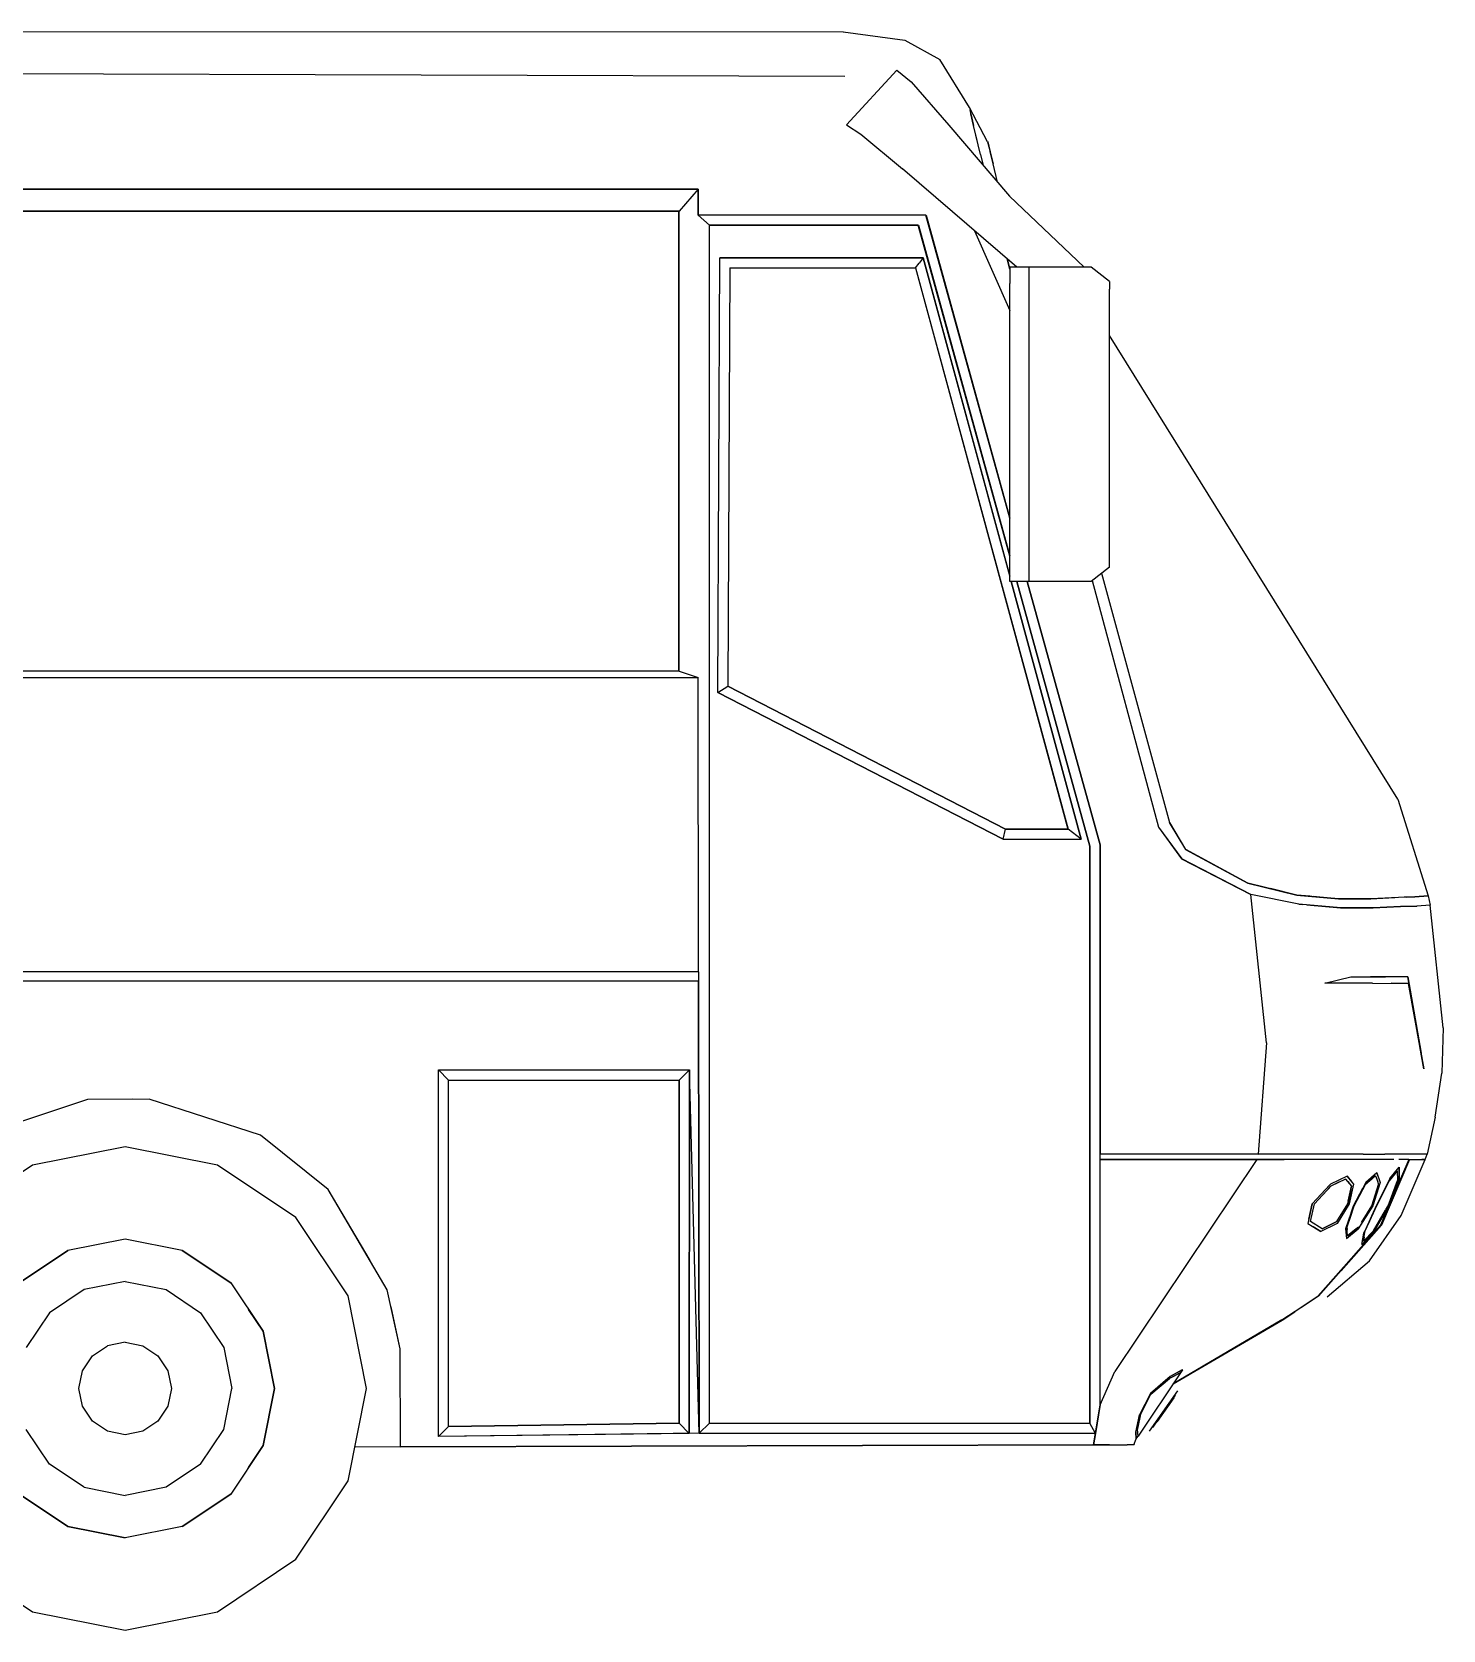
# Model space of a CAD drawing. Header units: millimetres. Extents: x 35403 to 155690, y 202798 to 276657.
# Drawn here: x 97598 to 100471, y 219072 to 222324 of the extents above; entities that cross this region are included whole.
import ezdxf

# ---------------------------------------------------------------- set-up
doc = ezdxf.new("R2010")
doc.units = ezdxf.units.MM

# ---------------------------------------------------------------- blocks, each defined once
blk = doc.blocks.new('A$C61E53524')
for p, q in [((1221.1, 3252.9), (1096, 3236)), ((1221.1, 3252.9), (7240.3, 3250.6)), ((1096, 3236), (1024.6, 3196.9)), ((964.1, 3099.2), (1024.6, 3196.9)), ((11021.4, 3192.3), (1217.7, 3163.1)), ((1112.1, 3174.9), (1083.2, 3151.4)), ((1112.1, 3174.9), (1214.4, 3063.6)), ((1083.2, 3151.4), (1006.5, 3063.5)), ((927.2, 3029.6), (964, 3099.2)), ((961.5, 3087.6), (962.8, 3093)), ((964.1, 3099.2), (962.8, 3093)), ((964, 3099.2), (963.8, 3097.9)), ((1006.5, 3063.5), (882.7, 2918.8)), ((941.8, 3003.5), (956, 3062.8)), ((948.8, 3032.7), (956, 3062.8)), ((956, 3062.8), (961.1, 3086)), ((961.1, 3086), (956, 3062.8)), ((961.1, 3086), (961.5, 3087.8)), ((961.1, 3086), (961.5, 3087.6)), ((1214.4, 3063.6), (1185.1, 3044.8)), ((927.1, 3029.6), (922.2, 3008.7)), ((927.2, 3029.6), (922.3, 3008.7)), ((927.3, 3030.4), (927.1, 3029.6)), ((1185.1, 3044.8), (1100.3, 2974.3)), ((922.3, 3008.7), (916.2, 2984.4)), ((916.2, 2984.4), (922.2, 3008.7)), ((941.8, 3003.5), (936.2, 2981.3)), ((867.8, 2774.1), (1100.3, 2974.3)), ((907, 2947.2), (916.2, 2984.4)), ((907, 2947.2), (916.2, 2984.4)), ((11601.2, 2933.1), (1516.7, 2933.1)), ((1516.7, 2933.1), (1555.5, 2887.9)), ((1516.7, 2933.1), (1516.7, 2880.2)), ((1516.7, 2880.2), (1516.7, 2933.1)), ((1516.7, 2933.1), (11601.2, 2933.1)), ((730.8, 2774.1), (882.7, 2918.8)), ((1052.6, 2880.2), (882.2, 2263.6)), ((882.2, 2263.4), (1052.7, 2880.2)), ((1052.7, 2880.2), (1052.6, 2880.2)), ((1052.7, 2880.2), (1516.7, 2880.2)), ((1493.8, 2859.6), (1516.7, 2880.2)), ((1516.7, 2880.2), (1516.7, 2880.2)), ((1555.5, 2887.9), (3111.6, 2887.9)), ((1555.5, 1951.8), (1555.5, 2887.9)), ((1555.6, 1951.8), (1555.6, 2887.9)), ((3111.6, 2887.9), (1555.6, 2887.9)), ((882.2, 2186.1), (1068.4, 2859.6)), ((1068.3, 2859.6), (882.2, 2186.3)), ((953.7, 2848.1), (882.2, 2686)), ((953.7, 2848.1), (882.2, 2686)), ((1493.9, 2859.6), (1068.3, 2859.6)), ((1068.4, 2859.6), (1493.8, 2859.6)), ((1493.8, 421.2), (1493.8, 2859.6)), ((1493.9, 2859.6), (1493.9, 421.2)), ((679.2, 2745.3), (716.4, 2774.1)), ((716.4, 2774.1), (882.2, 2774.1)), ((1073.9, 2772.7), (763.5, 1630.5)), ((1073.9, 2772.7), (763.6, 1630.5)), ((843.2, 2774.1), (843.2, 2741.2)), ((1058.3, 2793.3), (882.2, 2145.4)), ((882.2, 2145.6), (1058.2, 2793.3)), ((882.2, 2770.3), (887.5, 2791.1)), ((887.5, 2791.1), (882.2, 2770.2)), ((882.2, 2774.1), (882.2, 2741.2)), ((1058.2, 2793.3), (1472.6, 2793.3)), ((1472.6, 2793.3), (1058.3, 2793.3)), ((1058.3, 2793.3), (1066.4, 2782.6)), ((1073.9, 2772.7), (1066.4, 2782.6)), ((1452.1, 2772.7), (1073.9, 2772.7)), ((1452.1, 2772.7), (1456.1, 1921)), ((1452.1, 2772.7), (1456.1, 1921)), ((1476.6, 1908.5), (1472.6, 2793.3)), ((1476.7, 1908.5), (1472.6, 2793.3)), ((679.2, 2745.3), (679.2, 2729.3)), ((843.2, 2741.2), (843.2, 2167.6)), ((882.2, 2167.6), (882.2, 2741.2)), ((679.2, 2179.6), (679.2, 2729.3)), ((91.9, 1691.1), (679.2, 2635)), ((679.2, 2163.6), (679.2, 2179.6)), ((695.2, 2151.2), (556.8, 1643.8)), ((695.3, 2151.1), (556.8, 1643.8)), ((679.2, 2163.6), (716.4, 2134.7)), ((843.2, 2167.6), (843.2, 2134.7)), ((882.2, 2134.7), (882.2, 2167.6)), ((714.4, 2136.3), (579.5, 1634.6)), ((714.4, 2136.3), (579.6, 1634.6)), ((846.6, 2134.7), (698.4, 1598.6)), ((698.4, 1598.6), (846.6, 2134.7)), ((716.4, 2134.7), (882.2, 2134.7)), ((719, 1595.8), (868, 2134.7)), ((868, 2134.7), (719, 1595.8)), ((879.3, 2134.7), (736.6, 1609.9)), ((736.6, 1609.9), (879.3, 2134.7)), ((1555.5, 1951.8), (1516.9, 1938.9)), ((1555.5, 1951.8), (3111.6, 1951.8)), ((1555.6, 1951.8), (3111.6, 1951.8)), ((1456.1, 1921), (890.8, 1630.5)), ((890.9, 1630.5), (1456.1, 1921)), ((1476.6, 1908.5), (1456.1, 1921)), ((1515.9, 1339.7), (1516.9, 1938.9)), ((1516, 1339.7), (1516.9, 1938.9)), ((6180, 1938.9), (1516.9, 1938.9)), ((895.9, 1609.9), (1476.6, 1908.5)), ((1476.7, 1908.5), (895.9, 1609.9)), ((1403.1, 1893.8), (1403.1, 1893.7)), ((91.9, 1691.1), (30.1, 1494.3)), ((524, 1588.7), (556.8, 1643.8)), ((556.8, 1643.8), (524.1, 1588.7)), ((579.5, 1634.6), (532.1, 1569.7)), ((579.6, 1634.6), (532.2, 1569.7)), ((583.3, 1648.4), (583.3, 1648.4)), ((584.8, 1654.4), (584.9, 1654.3)), ((736.6, 1609.9), (763.5, 1630.5)), ((890.8, 1630.5), (763.5, 1630.5)), ((763.6, 1630.5), (890.9, 1630.5)), ((895.9, 1609.9), (890.8, 1630.5)), ((565.3, 1615), (565.3, 1615.1)), ((698.4, 1598.6), (698.4, 969.1)), ((698.4, 969.1), (698.4, 1598.6)), ((719, 421.2), (719, 1595.8)), ((719, 1595.8), (719, 421.2)), ((895.9, 1609.9), (736.6, 1609.9)), ((532.2, 1569.7), (391.2, 1497.4)), ((391.3, 1497.4), (532.1, 1569.7)), ((397.5, 1520.5), (524.1, 1588.7)), ((524.1, 1588.7), (397.6, 1520.5)), ((397.7, 1520.5), (524, 1588.7)), ((483.7, 1544.8), (483.6, 1544.8)), ((487.7, 1546.9), (487.8, 1546.9)), ((487.8, 1546.9), (487.8, 1546.9)), ((293.6, 1477.7), (391.2, 1497.4)), ((297.7, 1496.1), (397.5, 1520.5)), ((397.6, 1520.5), (297.8, 1496.1)), ((297.8, 1496.1), (351.5, 1509.2)), ((359.7, 1195.1), (391.2, 1497.4)), ((391.2, 1497.4), (391.3, 1497.4)), ((397.6, 1520.5), (397.7, 1520.5)), ((0, 1226.1), (25.9, 1475.3)), ((30.1, 1494.2), (25.9, 1475.3)), ((25.9, 1475.3), (53.1, 1473.7)), ((30.1, 1494.3), (48.5, 1493.2)), ((30.1, 1494.2), (30.2, 1494.3)), ((57.2, 1492.7), (30.1, 1494.2)), ((30.1, 1494.2), (57.2, 1492.7)), ((53, 1473.7), (86.9, 1472.9)), ((86.8, 1472.8), (53.1, 1473.7)), ((74.7, 1491.9), (57.2, 1492.7)), ((57.2, 1492.7), (79.4, 1491.8)), ((74.7, 1492), (91, 1491.3)), ((142.5, 1470.1), (86.8, 1472.8)), ((86.9, 1472.9), (142.5, 1470.1)), ((91, 1491.3), (146.8, 1488.6)), ((146.7, 1488.5), (98.2, 1490.9)), ((104.5, 1490.6), (146.7, 1488.6)), ((142.5, 1470.1), (208.4, 1470)), ((208.6, 1470), (142.5, 1470.1)), ((146.7, 1488.6), (172.9, 1488.5)), ((212.6, 1488.5), (146.7, 1488.5)), ((172.9, 1488.5), (212.6, 1488.5)), ((208.4, 1470), (293.6, 1477.7)), ((277.1, 1476.2), (208.6, 1470)), ((297.8, 1496.1), (212.6, 1488.5)), ((212.6, 1488.5), (297.8, 1496.1)), ((212.6, 1488.5), (212.7, 1488.5)), ((230.3, 1490), (264.1, 1493.1)), ((271.1, 1493.7), (297.7, 1496.1)), ((293.6, 1477.7), (285.6, 1477)), ((1516, 1339.7), (1515.8, 1320.6)), ((1515.9, 1339.7), (6180, 1339.7)), ((1516, 1339.7), (6180, 1339.7)), ((39.1, 1142.6), (71.7, 1329.9)), ((71.6, 1329.9), (44.6, 1174.1)), ((71.2, 1316.3), (46.3, 1181.4)), ((143.6, 1316.8), (71.2, 1316.3)), ((71.3, 1316.3), (105.8, 1316.6)), ((71.6, 1329.9), (117.3, 1329.9)), ((117.3, 1329.9), (147.6, 1329.9)), ((147.7, 1329.9), (117.4, 1329.9)), ((143.6, 1316.8), (164.7, 1316.9)), ((188, 1329.9), (147.6, 1329.9)), ((187.9, 1329.9), (147.7, 1329.9)), ((161.3, 1316.9), (180.6, 1316.9)), ((180.6, 1316.9), (240.7, 1317)), ((240.7, 1317), (187.9, 1329.9)), ((240.7, 1317.1), (188, 1329.9)), ((240.7, 1317.1), (240.5, 1317.1)), ((1514.5, 400.6), (1515.8, 1320.6)), ((1515.9, 1320.6), (1514.5, 400.7)), ((1515.8, 1320.6), (1515.9, 1320.6)), ((1515.9, 1320.6), (6180, 1320.6)), ((0, 1226.1), (2.4, 1133.7)), ((39.1, 1142.6), (47.4, 1187.6)), ((45.3, 1176.1), (39.1, 1142.6)), ((359.7, 1195.1), (376.2, 968.9)), ((39.3, 1144), (39.1, 1142.6)), ((1514.5, 400.7), (1534.5, 1140)), ((1555, 1119.5), (1534.5, 1140.1)), ((1534.5, 1140.1), (1534.7, 400.4)), ((2045.3, 1140.1), (1534.5, 1140.1)), ((1534.5, 1140), (2045.3, 1140)), ((1534.7, 400.4), (1534.5, 1140)), ((2024.6, 1119.5), (2045.3, 1140.1)), ((2045.3, 393.9), (2045.3, 1140.1)), ((2045.3, 393.9), (2045.3, 1140)), ((16, 1044), (2.4, 1133.7)), ((1555, 1119.5), (1555.2, 420.9)), ((2024.6, 1119.5), (1555, 1119.5)), ((1555.2, 420.9), (1555.1, 1119.5)), ((2024.7, 1119.5), (1555.1, 1119.5)), ((2024.6, 414.5), (2024.6, 1119.5)), ((2024.7, 414.5), (2024.7, 1119.5)), ((2407.4, 1007.1), (2634.5, 1080.8)), ((2407.5, 1007.1), (2634.4, 1080.8)), ((2634.4, 1080.8), (2760, 1080.1)), ((2668.5, 1080.6), (2760.1, 1080.1)), ((2760, 1080.1), (2985.3, 1004.9)), ((16, 1044), (32.1, 968.9)), ((2269.7, 896.7), (2407.4, 1007.1)), ((2269.8, 896.6), (2407.5, 1007.1)), ((2495.1, 946.1), (2683.3, 983.6)), ((2683.3, 983.6), (2871.6, 946.1)), ((36.2, 957.6), (32.1, 968.9)), ((32.1, 968.9), (68.5, 968.9)), ((36.2, 957.6), (43, 957.6)), ((85.2, 843.7), (36.2, 957.6)), ((68.5, 957.6), (39.2, 957.6)), ((68.5, 968.9), (118.2, 968.9)), ((68.5, 957.6), (68.6, 957.6)), ((68.5, 957.6), (125.6, 824)), ((70, 957.6), (68.6, 957.6)), ((68.6, 957.6), (125.7, 824)), ((69.9, 957.6), (90.3, 957.6)), ((69.9, 957.6), (127, 824)), ((100.3, 957.6), (130.6, 957.6)), ((162.9, 968.9), (118.2, 968.9)), ((130.6, 957.6), (170.7, 957.6)), ((162.9, 968.9), (172.9, 968.9)), ((170.7, 957.6), (241.2, 957.6)), ((172.9, 968.9), (233.7, 968.9)), ((233.7, 968.9), (320.7, 968.9)), ((241.2, 957.6), (323.4, 957.6)), ((320.7, 968.9), (320.7, 968.9)), ((320.7, 968.9), (376.2, 968.9)), ((323.4, 957.6), (379.2, 957.6)), ((379.1, 957.6), (323.5, 957.6)), ((376.1, 968.9), (698.4, 969.1)), ((698.4, 969.1), (376.2, 968.9)), ((698.4, 957.8), (379.1, 957.6)), ((379.1, 957.6), (667.9, 526)), ((379.2, 957.6), (698.4, 957.8)), ((698.4, 957.8), (698.4, 969.1)), ((698.4, 458.8), (698.4, 957.8)), ((698.4, 458.7), (698.4, 957.8)), ((1515.3, 962.3), (1515.4, 962.3)), ((1555, 962.3), (1555.1, 962.3)), ((2335.6, 839.5), (2495.1, 946.1)), ((2871.6, 946.1), (3031.2, 839.5)), ((89.4, 942.5), (89.4, 919.4)), ((108, 919.5), (89.4, 942.5)), ((89.4, 919.5), (89.4, 942.5)), ((89.4, 919.5), (106.9, 872.9)), ((89.4, 919.4), (110.3, 863.7)), ((93.1, 934.9), (92.5, 914.8)), ((92.5, 914.8), (103.6, 885.3)), ((93.1, 934.9), (92.6, 914.8)), ((92.8, 921.6), (92.6, 914.8)), ((111.8, 863.7), (92.6, 914.8)), ((93.1, 934.9), (109.8, 914.7)), ((94.5, 933.3), (109.7, 914.7)), ((97.7, 929.4), (109.7, 914.7)), ((98.8, 930.8), (107.9, 919.4)), ((116.8, 902), (107.9, 919.4)), ((108, 919.5), (136.2, 863.7)), ((135.5, 863.7), (109.7, 914.7)), ((109.7, 914.7), (135.5, 863.7)), ((135.6, 863.7), (109.8, 914.7)), ((131.5, 921.4), (127.9, 911)), ((127.9, 911), (142.7, 863.7)), ((131, 920.1), (134.6, 930.6)), ((134.2, 915.8), (131.1, 906.9)), ((134.6, 930.5), (131.8, 922.3)), ((137.3, 924.8), (132.9, 912.2)), ((137.2, 924.8), (133.6, 914.1)), ((134.6, 930.6), (157, 911)), ((137.2, 924.8), (157.7, 906.8)), ((145.3, 917.7), (157.7, 906.8)), ((157, 911), (182.3, 863.7)), ((195.6, 924.2), (182.3, 907.7)), ((198.4, 918.1), (186.1, 903.7)), ((193.9, 912.8), (186.2, 903.7)), ((195.5, 924.2), (186.5, 912.9)), ((198.3, 918), (189.2, 907.3)), ((195.5, 924.2), (228.9, 907.7)), ((198.4, 918.1), (228.2, 903.8)), ((212.5, 911.4), (228.2, 903.8)), ((131.1, 906.9), (135.6, 892.6)), ((144.7, 863.7), (131.1, 906.9)), ((136, 885), (142.7, 863.7)), ((156.4, 907.9), (157.7, 906.8)), ((180.8, 863.7), (157.7, 906.8)), ((180.7, 863.7), (157.7, 906.8)), ((182.3, 863.7), (163.1, 899.6)), ((182.3, 907.7), (190.9, 867.6)), ((190.8, 867.7), (185, 895)), ((186.1, 903.7), (194.2, 867.6)), ((193, 873), (186.2, 903.7)), ((187.1, 899.4), (187, 899.5)), ((226.1, 909.1), (228.9, 907.7)), ((261.7, 867.6), (228.2, 903.8)), ((233.4, 898.2), (228.2, 903.8)), ((266.3, 867.6), (228.9, 907.7)), ((230.3, 906.2), (266.4, 867.7)), ((2149.5, 692.8), (2269.8, 896.6)), ((2184.5, 752.3), (2269.7, 896.7)), ((110.3, 863.7), (142.9, 807.9)), ((116.3, 856), (111.8, 863.7)), ((115.4, 857.5), (141.4, 812.7)), ((141.5, 812.7), (117, 854.6)), ((142.8, 807.9), (119.8, 847.5)), ((147.7, 836.8), (135.5, 863.7)), ((135.5, 863.7), (153.1, 824.6)), ((144.9, 842.9), (135.6, 863.7)), ((136.2, 863.7), (160.7, 809.4)), ((142.7, 863.7), (172.6, 816.4)), ((169, 822.1), (142.7, 863.7)), ((166.2, 829.7), (144.7, 863.7)), ((188.7, 840.6), (180.7, 863.7)), ((195.6, 820.3), (180.8, 863.7)), ((187.3, 849), (182.3, 863.7)), ((182.3, 863.7), (198.3, 816.4)), ((190.8, 867.7), (215.4, 827.6)), ((190.9, 867.6), (215.4, 827.6)), ((216.1, 831.7), (194.1, 867.7)), ((194.2, 867.6), (201.6, 855.4)), ((270, 831.5), (261.7, 867.6)), ((273.2, 836.3), (266.3, 867.6)), ((266.4, 867.7), (275, 827.6)), ((149.8, 751.5), (85.2, 843.7)), ((207.5, 731.4), (125.6, 824)), ((125.7, 824), (253.3, 679.6)), ((127, 824), (202, 739.3)), ((137.9, 818.9), (141.5, 812.7)), ((149.2, 833.3), (146.4, 839.7)), ((158.6, 812.4), (149.8, 831.9)), ((172, 820.4), (194.2, 802.5)), ((172.6, 816.4), (196.8, 796.8)), ((196.8, 796.7), (172.6, 816.4)), ((176.8, 816.6), (194.2, 802.5)), ((187.5, 844.1), (195.6, 820.3)), ((194.2, 802.5), (195.6, 820.3)), ((195.6, 820.3), (195.2, 815.5)), ((198.3, 816.4), (196.8, 796.7)), ((215.4, 827.6), (248.5, 811.1)), ((215.4, 827.6), (231.6, 819.5)), ((216.1, 831.7), (245.8, 816.9)), ((245.8, 816.9), (216.1, 831.7)), ((245.8, 816.9), (270, 831.5)), ((248.5, 811.1), (264.6, 821.1)), ((275, 827.6), (248.6, 811.1)), ((2229, 680), (2335.6, 839.5)), ((141.4, 812.7), (149.8, 804.2)), ((141.5, 812.7), (162, 791.8)), ((162.5, 787.8), (142.8, 807.9)), ((142.9, 807.9), (155.9, 794.6)), ((156.7, 793.7), (165.4, 784.8)), ((160.5, 801.6), (158.6, 812.4)), ((161.4, 807.9), (159.2, 812.7)), ((162, 791.8), (160.4, 802)), ((162.1, 791.8), (160.5, 801.1)), ((160.8, 799.8), (162.1, 791.8)), ((160.9, 808.9), (161.4, 807.9)), ((165.4, 784.8), (161.4, 807.9)), ((162.1, 791.9), (162, 791.8)), ((162.1, 791.8), (162.1, 791.9)), ((165.4, 784.8), (163.6, 795.3)), ((248.6, 811.1), (248.6, 811.1)), ((2567.1, 772.6), (2683.4, 795.8)), ((2683.3, 795.8), (2799.8, 772.6)), ((2683.4, 795.8), (2799.7, 772.6)), ((235.9, 678.6), (149.8, 751.5)), ((2468.4, 706.7), (2567.1, 772.6)), ((2567.1, 772.6), (2468.4, 706.7)), ((2898.3, 706.7), (2799.7, 772.6)), ((2799.8, 772.6), (2898.3, 706.7)), ((254.8, 679.6), (202.3, 739)), ((202.7, 738.6), (254.8, 679.7)), ((2123.1, 572.7), (2149.5, 692.8)), ((2468.4, 706.7), (2402.5, 608.1)), ((2600, 692.9), (2529.5, 645.7)), ((2683.4, 709.5), (2600, 692.9)), ((2683.4, 709.5), (2766.7, 692.9)), ((2766.7, 692.9), (2837.3, 645.7)), ((253.3, 679.6), (327.4, 630.9)), ((287, 658.3), (254.8, 679.7)), ((288.2, 657.5), (254.8, 679.6)), ((327.9, 631.3), (287.3, 658.1)), ((2123, 572.7), (2141.7, 657.8)), ((2191.6, 491.8), (2229, 680)), ((2402.5, 608.1), (2432.2, 652.5)), ((327.3, 630.9), (301.8, 647.8)), ((549.7, 501.2), (327.3, 630.9)), ((327.8, 630.7), (327.3, 630.9)), ((327.4, 630.9), (549.7, 501.2)), ((327.9, 631.3), (549.6, 501.2)), ((2529.5, 645.7), (2482.3, 575.1)), ((2837.3, 645.7), (2884.5, 575.1)), ((2379.3, 491.8), (2402.5, 608.1)), ((2402.5, 608.1), (2379.4, 491.8)), ((2683.4, 586), (2647.3, 578.8)), ((2683.4, 586), (2719.4, 578.8)), ((2122.3, 372.8), (2123, 572.7)), ((2122.4, 372.8), (2123.1, 572.7)), ((2482.3, 575.1), (2465.7, 491.8)), ((2616.8, 558.4), (2596.4, 527.8)), ((2647.3, 578.8), (2616.8, 558.4)), ((2749.9, 558.4), (2719.4, 578.8)), ((2770.4, 527.8), (2749.9, 558.4)), ((530.7, 529.5), (534.5, 523.8)), ((530.7, 529.5), (555.4, 516)), ((530.8, 529.4), (555.4, 516.1)), ((534.5, 523.8), (534.6, 523.7)), ((534.5, 523.8), (557, 511.9)), ((534.6, 523.7), (620.9, 394.8)), ((535.1, 523.5), (556.9, 511.9)), ((538.9, 521.4), (557, 511.9)), ((698.4, 458.7), (667.9, 526)), ((2596.4, 527.8), (2589.2, 491.8)), ((2777.5, 491.8), (2770.4, 527.8)), ((555.4, 516.1), (595.9, 481.6)), ((572.1, 501.9), (555.4, 516)), ((594.7, 480), (556.9, 511.9)), ((594.7, 480), (557, 511.9)), ((557, 511.9), (594.7, 480)), ((561.5, 510.9), (561.4, 510.9)), ((2229, 303.6), (2191.6, 491.8)), ((2402.5, 375.4), (2379.3, 491.8)), ((2379.4, 491.8), (2402.5, 375.5)), ((2482.3, 408.5), (2465.7, 491.8)), ((2589.2, 491.8), (2596.4, 455.7)), ((2770.4, 455.7), (2777.5, 491.8)), ((597.4, 405), (540.1, 486.9)), ((590.9, 412.6), (545, 478.2)), ((547.3, 473.1), (547.1, 473.4)), ((547.1, 473.4), (547.1, 473.4)), ((547.6, 472.6), (547.3, 473.1)), ((547.7, 472.6), (547.6, 472.6)), ((581.5, 424.3), (547.7, 472.6)), ((615.1, 439.6), (594.7, 480)), ((615.1, 439.6), (594.7, 480)), ((613.2, 443.2), (594.7, 480)), ((595.9, 481.6), (618.2, 438)), ((698.4, 458.8), (707.7, 400.3)), ((698.4, 458.8), (698.4, 458.8)), ((711.6, 376.7), (698.4, 458.7)), ((2596.4, 455.7), (2616.8, 425.2)), ((2749.9, 425.2), (2770.4, 455.7)), ((581.8, 423.9), (581.5, 424.3)), ((581.5, 424.3), (581.5, 424.3)), ((582, 423.6), (581.8, 423.9)), ((582, 423.5), (582, 423.6)), ((615.9, 435.5), (615.1, 439.6)), ((621.8, 407.1), (615.1, 439.6)), ((621.8, 407.1), (616.6, 432.4)), ((619.6, 431.2), (618.2, 438)), ((625.5, 402.8), (619.6, 431.2)), ((625.5, 402.8), (620.3, 427.7)), ((2616.8, 425.2), (2647.3, 404.8)), ((2719.4, 404.8), (2749.9, 425.2)), ((620.9, 394.7), (621.8, 407.1)), ((624.6, 389.3), (620.9, 394.7)), ((621.6, 404), (621.8, 407.1)), ((624.6, 389.3), (625.5, 402.8)), ((625.5, 402.8), (624.6, 389.3)), ((625.2, 398.3), (625.2, 398.4)), ((625.2, 398.3), (625.2, 398.3)), ((707.7, 400.3), (719, 421.2)), ((707.7, 400.3), (1514.5, 400.6)), ((1514.5, 400.7), (707.8, 400.3)), ((707.8, 400.3), (711.6, 376.7)), ((1493.8, 421.2), (719, 421.2)), ((1493.9, 421.2), (719, 421.2)), ((1514.5, 400.6), (1493.8, 421.2)), ((1514.5, 400.7), (2045.3, 393.9)), ((1514.5, 400.7), (1534.7, 400.4)), ((1534.7, 400.4), (1555.2, 420.9)), ((1534.7, 400.4), (2045.3, 393.9)), ((2024.6, 414.5), (1555.2, 420.9)), ((1555.2, 420.9), (2024.7, 414.5)), ((2024.6, 414.5), (2045.3, 393.9)), ((2529.5, 337.9), (2482.3, 408.5)), ((2647.3, 404.8), (2683.4, 397.6)), ((2683.4, 397.6), (2719.4, 404.8)), ((2837.3, 337.9), (2884.5, 408.5)), ((629.7, 376.7), (624.6, 389.3)), ((628.9, 378.8), (629.3, 376.7)), ((629.3, 376.7), (629, 378.5)), ((629.4, 376.7), (629.1, 378.4)), ((629.2, 377.6), (629.4, 376.7)), ((629.4, 376.7), (629.7, 376.7)), ((629.7, 376.7), (629.4, 376.7)), ((629.7, 376.7), (643.1, 376.7)), ((629.7, 376.7), (643.1, 376.7)), ((643.1, 376.7), (643.1, 376.7)), ((678.9, 376.7), (643.1, 376.7)), ((711.6, 376.7), (678.9, 376.7)), ((679, 376.7), (711.6, 376.7)), ((711.6, 376.7), (2122.3, 372.8)), ((2122.4, 372.8), (711.6, 376.7)), ((2122.4, 372.8), (2215.3, 372.6)), ((2402.5, 375.5), (2468.4, 276.8)), ((2432.2, 331), (2402.5, 375.4)), ((2529.5, 337.9), (2600, 290.7)), ((2766.7, 290.7), (2837.3, 337.9)), ((2335.6, 144), (2229, 303.6)), ((2567.1, 210.9), (2468.4, 276.8)), ((2468.4, 276.8), (2567.1, 210.9)), ((2600, 290.7), (2683.4, 274.1)), ((2766.7, 290.7), (2683.4, 274.1)), ((2799.7, 210.9), (2898.3, 276.8)), ((2898.3, 276.8), (2799.8, 210.9)), ((2567.1, 210.9), (2683.4, 187.8)), ((2799.8, 210.9), (2683.3, 187.8)), ((2683.4, 187.8), (2799.7, 210.9)), ((2495.1, 37.4), (2335.6, 144)), ((3031.2, 144), (2871.6, 37.4)), ((2683.3, 0), (2495.1, 37.4)), ((2871.6, 37.4), (2683.3, 0))]:
    blk.add_line(p, q)

msp = doc.modelspace()

# ---------------------------------------------------------------- block references
at = {"xscale": -1}
msp.add_blockref('A$C61E53524', (100470.5, 219071.5), dxfattribs=at)

doc.saveas('drawing.dxf')
